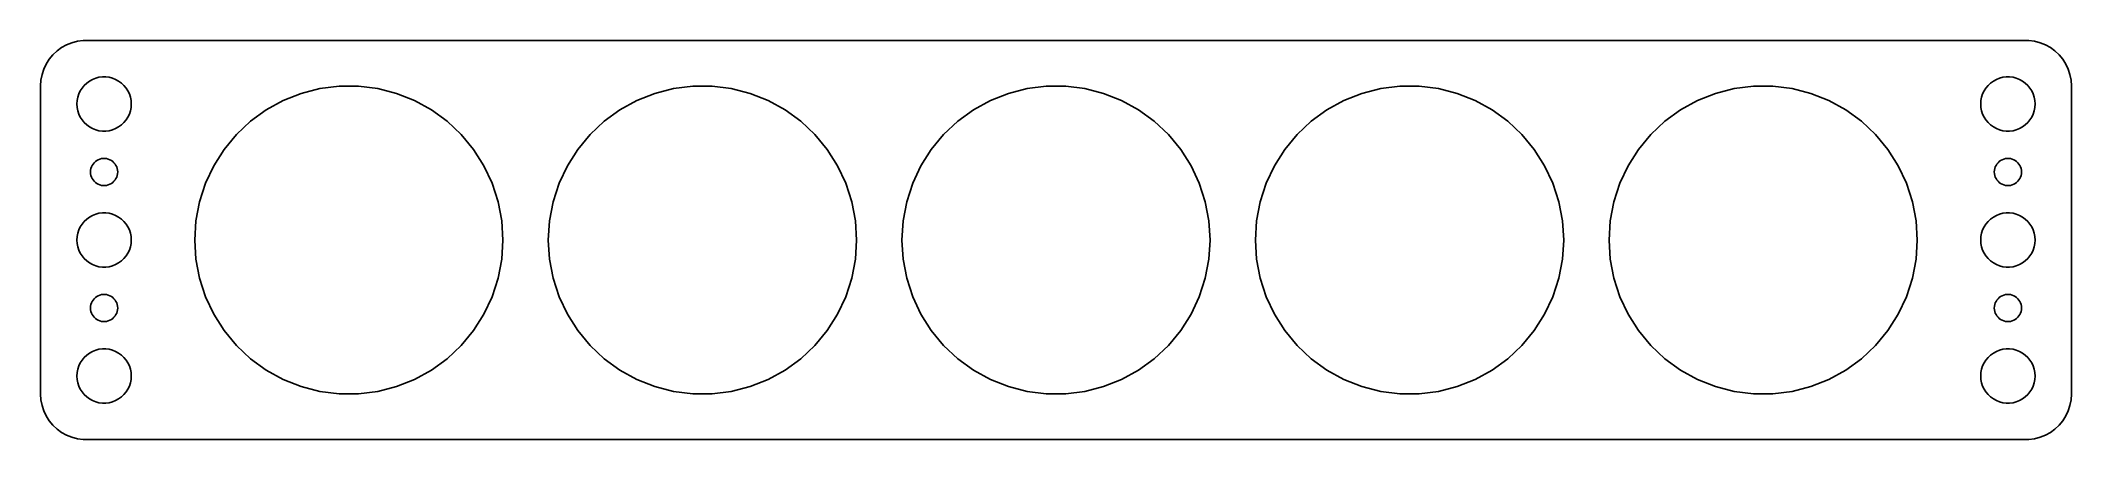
# Model space of a CAD drawing. Header units: metres. Extents: x -112 to 112, y -22 to 22.
import ezdxf

# ---------------------------------------------------------------- set-up
doc = ezdxf.new("R2010")
doc.units = ezdxf.units.M

msp = doc.modelspace()

# ---------------------------------------------------------------- linework, layer by layer
for p, q in [((-110.645, 20.4227), (-111.045, 19.9389)), ((-110.187, 20.8526), (-110.645, 20.4227)), ((-109.679, 21.2216), (-110.187, 20.8526)), ((-109.129, 21.5241), (-109.679, 21.2216)), ((-108.545, 21.7553), (-109.129, 21.5241)), ((-107.937, 21.9114), (-108.545, 21.7553)), ((-107.314, 21.9901), (-107.937, 21.9114)), ((107.314, 21.9901), (-107.314, 21.9901)), ((107.937, 21.9114), (107.314, 21.9901)), ((108.545, 21.7553), (107.937, 21.9114)), ((109.129, 21.5241), (108.545, 21.7553)), ((109.679, 21.2216), (109.129, 21.5241)), ((110.187, 20.8526), (109.679, 21.2216)), ((110.645, 20.4227), (110.187, 20.8526)), ((111.045, 19.9389), (110.645, 20.4227)), ((-111.843, 18.2434), (-111.961, 17.6267)), ((-111.649, 18.8406), (-111.843, 18.2434)), ((-111.382, 19.4088), (-111.649, 18.8406)), ((-111.045, 19.9389), (-111.382, 19.4088)), ((-105.927, 17.8532), (-105.562, 17.9469)), ((-105.562, 17.9469), (-105.188, 17.9941)), ((-105.188, 17.9941), (-104.812, 17.9941)), ((-104.812, 17.9941), (-104.438, 17.9469)), ((-104.438, 17.9469), (-104.073, 17.8532)), ((104.073, 17.8532), (104.438, 17.9469)), ((104.438, 17.9469), (104.812, 17.9941)), ((104.812, 17.9941), (105.188, 17.9941)), ((105.188, 17.9941), (105.562, 17.9469)), ((105.562, 17.9469), (105.927, 17.8532)), ((111.382, 19.4088), (111.045, 19.9389)), ((111.649, 18.8406), (111.382, 19.4088)), ((111.843, 18.2434), (111.649, 18.8406)), ((111.961, 17.6267), (111.843, 18.2434)), ((-111.961, 17.6267), (-112, 17)), ((-112, 17), (-112, -17)), ((-107.976, 15.376), (-107.906, 15.7461)), ((-107.906, 15.7461), (-107.789, 16.1044)), ((-107.789, 16.1044), (-107.629, 16.4453)), ((-107.629, 16.4453), (-107.427, 16.7634)), ((-107.427, 16.7634), (-107.187, 17.0536)), ((-107.187, 17.0536), (-106.912, 17.3115)), ((-106.912, 17.3115), (-106.607, 17.533)), ((-106.607, 17.533), (-106.277, 17.7145)), ((-106.277, 17.7145), (-105.927, 17.8532)), ((-104.073, 17.8532), (-103.723, 17.7145)), ((-103.723, 17.7145), (-103.393, 17.533)), ((-103.393, 17.533), (-103.088, 17.3115)), ((-103.088, 17.3115), (-102.813, 17.0536)), ((-102.813, 17.0536), (-102.573, 16.7634)), ((-102.573, 16.7634), (-102.371, 16.4453)), ((-102.371, 16.4453), (-102.211, 16.1044)), ((-102.211, 16.1044), (-102.094, 15.7461)), ((-102.094, 15.7461), (-102.024, 15.376)), ((-85.2383, 15.382), (-83.2533, 16.168)), ((-83.2533, 16.168), (-81.1855, 16.6989)), ((-81.1855, 16.6989), (-79.0674, 16.9664)), ((-79.0674, 16.9664), (-76.9326, 16.9664)), ((-76.9326, 16.9664), (-74.8145, 16.6989)), ((-74.8145, 16.6989), (-72.7467, 16.168)), ((-72.7467, 16.168), (-70.7617, 15.382)), ((-46.2382, 15.382), (-44.2533, 16.168)), ((-44.2533, 16.168), (-42.1855, 16.6989)), ((-42.1855, 16.6989), (-40.0674, 16.9664)), ((-40.0674, 16.9664), (-37.9326, 16.9664)), ((-37.9326, 16.9664), (-35.8145, 16.6989)), ((-35.8145, 16.6989), (-33.7467, 16.168)), ((-33.7467, 16.168), (-31.7617, 15.382)), ((-7.23824, 15.382), (-5.25328, 16.168)), ((-5.25328, 16.168), (-3.18547, 16.6989)), ((-3.18547, 16.6989), (-1.06743, 16.9664)), ((-1.06743, 16.9664), (1.06743, 16.9664)), ((1.06743, 16.9664), (3.18547, 16.6989)), ((3.18547, 16.6989), (5.25328, 16.168)), ((5.25328, 16.168), (7.23824, 15.382)), ((31.7617, 15.382), (33.7467, 16.168)), ((33.7467, 16.168), (35.8145, 16.6989)), ((35.8145, 16.6989), (37.9326, 16.9664)), ((37.9326, 16.9664), (40.0674, 16.9664)), ((40.0674, 16.9664), (42.1855, 16.6989)), ((42.1855, 16.6989), (44.2533, 16.168)), ((44.2533, 16.168), (46.2382, 15.382)), ((70.7617, 15.382), (72.7467, 16.168)), ((72.7467, 16.168), (74.8145, 16.6989)), ((74.8145, 16.6989), (76.9326, 16.9664)), ((76.9326, 16.9664), (79.0674, 16.9664)), ((79.0674, 16.9664), (81.1855, 16.6989)), ((81.1855, 16.6989), (83.2533, 16.168)), ((83.2533, 16.168), (85.2383, 15.382)), ((102.024, 15.376), (102.094, 15.7461)), ((102.094, 15.7461), (102.211, 16.1044)), ((102.211, 16.1044), (102.371, 16.4453)), ((102.371, 16.4453), (102.573, 16.7634)), ((102.573, 16.7634), (102.813, 17.0536)), ((102.813, 17.0536), (103.088, 17.3115)), ((103.088, 17.3115), (103.393, 17.533)), ((103.393, 17.533), (103.723, 17.7145)), ((103.723, 17.7145), (104.073, 17.8532)), ((105.927, 17.8532), (106.277, 17.7145)), ((106.277, 17.7145), (106.607, 17.533)), ((106.607, 17.533), (106.912, 17.3115)), ((106.912, 17.3115), (107.187, 17.0536)), ((107.187, 17.0536), (107.427, 16.7634)), ((107.427, 16.7634), (107.629, 16.4453)), ((107.629, 16.4453), (107.789, 16.1044)), ((107.789, 16.1044), (107.906, 15.7461)), ((107.906, 15.7461), (107.976, 15.376)), ((112, 17), (111.961, 17.6267)), ((112, -17), (112, 17)), ((-108, 15), (-107.976, 15.376)), ((-107.976, 14.624), (-108, 15)), ((-107.906, 14.2539), (-107.976, 14.624)), ((-107.789, 13.8956), (-107.906, 14.2539)), ((-107.629, 13.5547), (-107.789, 13.8956)), ((-107.427, 13.2366), (-107.629, 13.5547)), ((-102.371, 13.5547), (-102.573, 13.2366)), ((-102.211, 13.8956), (-102.371, 13.5547)), ((-102.094, 14.2539), (-102.211, 13.8956)), ((-102.024, 14.624), (-102.094, 14.2539)), ((-102.024, 15.376), (-102, 15)), ((-102, 15), (-102.024, 14.624)), ((-88.8362, 13.0987), (-87.1091, 14.3536)), ((-87.1091, 14.3536), (-85.2383, 15.382)), ((-70.7617, 15.382), (-68.8909, 14.3536)), ((-68.8909, 14.3536), (-67.1638, 13.0987)), ((-49.8362, 13.0987), (-48.1091, 14.3536)), ((-48.1091, 14.3536), (-46.2382, 15.382)), ((-31.7617, 15.382), (-29.8909, 14.3536)), ((-29.8909, 14.3536), (-28.1638, 13.0987)), ((-10.8362, 13.0987), (-9.10905, 14.3536)), ((-9.10905, 14.3536), (-7.23824, 15.382)), ((7.23824, 15.382), (9.10905, 14.3536)), ((9.10905, 14.3536), (10.8362, 13.0987)), ((28.1638, 13.0987), (29.8909, 14.3536)), ((29.8909, 14.3536), (31.7617, 15.382)), ((46.2382, 15.382), (48.1091, 14.3536)), ((48.1091, 14.3536), (49.8362, 13.0987)), ((67.1638, 13.0987), (68.8909, 14.3536)), ((68.8909, 14.3536), (70.7617, 15.382)), ((85.2383, 15.382), (87.1091, 14.3536)), ((87.1091, 14.3536), (88.8362, 13.0987)), ((102, 15), (102.024, 15.376)), ((102.024, 14.624), (102, 15)), ((102.094, 14.2539), (102.024, 14.624)), ((102.211, 13.8956), (102.094, 14.2539)), ((102.371, 13.5547), (102.211, 13.8956)), ((102.573, 13.2366), (102.371, 13.5547)), ((107.629, 13.5547), (107.427, 13.2366)), ((107.789, 13.8956), (107.629, 13.5547)), ((107.906, 14.2539), (107.789, 13.8956)), ((107.976, 14.624), (107.906, 14.2539)), ((107.976, 15.376), (108, 15)), ((108, 15), (107.976, 14.624)), ((-107.187, 12.9464), (-107.427, 13.2366)), ((-106.912, 12.6884), (-107.187, 12.9464)), ((-106.607, 12.467), (-106.912, 12.6884)), ((-106.277, 12.2855), (-106.607, 12.467)), ((-105.927, 12.1468), (-106.277, 12.2855)), ((-105.562, 12.0531), (-105.927, 12.1468)), ((-105.188, 12.0059), (-105.562, 12.0531)), ((-104.812, 12.0059), (-105.188, 12.0059)), ((-104.438, 12.0531), (-104.812, 12.0059)), ((-104.073, 12.1468), (-104.438, 12.0531)), ((-103.723, 12.2855), (-104.073, 12.1468)), ((-103.393, 12.467), (-103.723, 12.2855)), ((-103.088, 12.6884), (-103.393, 12.467)), ((-102.813, 12.9464), (-103.088, 12.6884)), ((-102.573, 13.2366), (-102.813, 12.9464)), ((-91.7533, 9.99234), (-90.3925, 11.6373)), ((-90.3925, 11.6373), (-88.8362, 13.0987)), ((-67.1638, 13.0987), (-65.6075, 11.6373)), ((-65.6075, 11.6373), (-64.2467, 9.99234)), ((-52.7533, 9.99234), (-51.3925, 11.6373)), ((-51.3925, 11.6373), (-49.8362, 13.0987)), ((-28.1638, 13.0987), (-26.6075, 11.6373)), ((-26.6075, 11.6373), (-25.2467, 9.99234)), ((-13.7533, 9.99234), (-12.3925, 11.6373)), ((-12.3925, 11.6373), (-10.8362, 13.0987)), ((10.8362, 13.0987), (12.3925, 11.6373)), ((12.3925, 11.6373), (13.7533, 9.99234)), ((25.2467, 9.99234), (26.6075, 11.6373)), ((26.6075, 11.6373), (28.1638, 13.0987)), ((49.8362, 13.0987), (51.3925, 11.6373)), ((51.3925, 11.6373), (52.7533, 9.99234)), ((64.2467, 9.99234), (65.6075, 11.6373)), ((65.6075, 11.6373), (67.1638, 13.0987)), ((88.8362, 13.0987), (90.3925, 11.6373)), ((90.3925, 11.6373), (91.7533, 9.99234)), ((102.813, 12.9464), (102.573, 13.2366)), ((103.088, 12.6884), (102.813, 12.9464)), ((103.393, 12.467), (103.088, 12.6884)), ((103.723, 12.2855), (103.393, 12.467)), ((104.073, 12.1468), (103.723, 12.2855)), ((104.438, 12.0531), (104.073, 12.1468)), ((104.812, 12.0059), (104.438, 12.0531)), ((105.188, 12.0059), (104.812, 12.0059)), ((105.562, 12.0531), (105.188, 12.0059)), ((105.927, 12.1468), (105.562, 12.0531)), ((106.277, 12.2855), (105.927, 12.1468)), ((106.607, 12.467), (106.277, 12.2855)), ((106.912, 12.6884), (106.607, 12.467)), ((107.187, 12.9464), (106.912, 12.6884)), ((107.427, 13.2366), (107.187, 12.9464)), ((-105.464, 8.92657), (-105.281, 8.97342)), ((-105.281, 8.97342), (-105.094, 8.99704)), ((-105.094, 8.99704), (-104.906, 8.99704)), ((-104.906, 8.99704), (-104.719, 8.97342)), ((-104.719, 8.97342), (-104.536, 8.92657)), ((-92.8972, 8.1898), (-91.7533, 9.99234)), ((-64.2467, 9.99234), (-63.1028, 8.1898)), ((-53.8972, 8.1898), (-52.7533, 9.99234)), ((-25.2467, 9.99234), (-24.1028, 8.1898)), ((-14.8972, 8.1898), (-13.7533, 9.99234)), ((13.7533, 9.99234), (14.8972, 8.1898)), ((24.1028, 8.1898), (25.2467, 9.99234)), ((52.7533, 9.99234), (53.8972, 8.1898)), ((63.1028, 8.1898), (64.2467, 9.99234)), ((91.7533, 9.99234), (92.8972, 8.1898)), ((104.536, 8.92657), (104.719, 8.97342)), ((104.719, 8.97342), (104.906, 8.99704)), ((104.906, 8.99704), (105.094, 8.99704)), ((105.094, 8.99704), (105.281, 8.97342)), ((105.281, 8.97342), (105.464, 8.92657)), ((-106.5, 7.5), (-106.488, 7.68799)), ((-106.488, 7.312), (-106.5, 7.5)), ((-106.488, 7.68799), (-106.453, 7.87303)), ((-106.453, 7.12695), (-106.488, 7.312)), ((-106.453, 7.87303), (-106.395, 8.05219)), ((-106.395, 6.9478), (-106.453, 7.12695)), ((-106.395, 8.05219), (-106.314, 8.22263)), ((-106.314, 6.77736), (-106.395, 6.9478)), ((-106.314, 8.22263), (-106.214, 8.38167)), ((-106.214, 6.61832), (-106.314, 6.77736)), ((-106.214, 8.38167), (-106.093, 8.52681)), ((-106.093, 8.52681), (-105.956, 8.65576)), ((-105.956, 8.65576), (-105.804, 8.76648)), ((-105.804, 8.76648), (-105.639, 8.85724)), ((-105.639, 8.85724), (-105.464, 8.92657)), ((-104.536, 8.92657), (-104.361, 8.85724)), ((-104.361, 8.85724), (-104.196, 8.76648)), ((-104.196, 8.76648), (-104.044, 8.65576)), ((-104.044, 8.65576), (-103.907, 8.52681)), ((-103.907, 8.52681), (-103.786, 8.38167)), ((-103.786, 8.38167), (-103.686, 8.22263)), ((-103.686, 6.77736), (-103.786, 6.61832)), ((-103.686, 8.22263), (-103.605, 8.05219)), ((-103.605, 6.9478), (-103.686, 6.77736)), ((-103.605, 8.05219), (-103.547, 7.87303)), ((-103.547, 7.12695), (-103.605, 6.9478)), ((-103.547, 7.87303), (-103.512, 7.68799)), ((-103.512, 7.312), (-103.547, 7.12695)), ((-103.512, 7.68799), (-103.5, 7.5)), ((-103.5, 7.5), (-103.512, 7.312)), ((-93.8062, 6.2581), (-92.8972, 8.1898)), ((-63.1028, 8.1898), (-62.1938, 6.2581)), ((-54.8062, 6.2581), (-53.8972, 8.1898)), ((-24.1028, 8.1898), (-23.1938, 6.2581)), ((-15.8062, 6.2581), (-14.8972, 8.1898)), ((14.8972, 8.1898), (15.8062, 6.2581)), ((23.1938, 6.2581), (24.1028, 8.1898)), ((53.8972, 8.1898), (54.8062, 6.2581)), ((62.1938, 6.2581), (63.1028, 8.1898)), ((92.8972, 8.1898), (93.8062, 6.2581)), ((103.5, 7.5), (103.512, 7.68799)), ((103.512, 7.312), (103.5, 7.5)), ((103.512, 7.68799), (103.547, 7.87303)), ((103.547, 7.12695), (103.512, 7.312)), ((103.547, 7.87303), (103.605, 8.05219)), ((103.605, 6.9478), (103.547, 7.12695)), ((103.605, 8.05219), (103.686, 8.22263)), ((103.686, 6.77736), (103.605, 6.9478)), ((103.686, 8.22263), (103.786, 8.38167)), ((103.786, 6.61832), (103.686, 6.77736)), ((103.786, 8.38167), (103.907, 8.52681)), ((103.907, 8.52681), (104.044, 8.65576)), ((104.044, 8.65576), (104.196, 8.76648)), ((104.196, 8.76648), (104.361, 8.85724)), ((104.361, 8.85724), (104.536, 8.92657)), ((105.464, 8.92657), (105.639, 8.85724)), ((105.639, 8.85724), (105.804, 8.76648)), ((105.804, 8.76648), (105.956, 8.65576)), ((105.956, 8.65576), (106.093, 8.52681)), ((106.093, 8.52681), (106.214, 8.38167)), ((106.214, 8.38167), (106.314, 8.22263)), ((106.314, 6.77736), (106.214, 6.61832)), ((106.314, 8.22263), (106.395, 8.05219)), ((106.395, 6.9478), (106.314, 6.77736)), ((106.395, 8.05219), (106.453, 7.87303)), ((106.453, 7.12695), (106.395, 6.9478)), ((106.453, 7.87303), (106.488, 7.68799)), ((106.488, 7.312), (106.453, 7.12695)), ((106.488, 7.68799), (106.5, 7.5)), ((106.5, 7.5), (106.488, 7.312)), ((-106.093, 6.47318), (-106.214, 6.61832)), ((-105.956, 6.34422), (-106.093, 6.47318)), ((-105.804, 6.23351), (-105.956, 6.34422)), ((-105.639, 6.14275), (-105.804, 6.23351)), ((-105.464, 6.07341), (-105.639, 6.14275)), ((-105.281, 6.02657), (-105.464, 6.07341)), ((-105.094, 6.00294), (-105.281, 6.02657)), ((-104.906, 6.00294), (-105.094, 6.00294)), ((-104.719, 6.02657), (-104.906, 6.00294)), ((-104.536, 6.07341), (-104.719, 6.02657)), ((-104.361, 6.14275), (-104.536, 6.07341)), ((-104.196, 6.23351), (-104.361, 6.14275)), ((-104.044, 6.34422), (-104.196, 6.23351)), ((-103.907, 6.47318), (-104.044, 6.34422)), ((-103.786, 6.61832), (-103.907, 6.47318)), ((-94.4659, 4.22772), (-93.8062, 6.2581)), ((-62.1938, 6.2581), (-61.5341, 4.22772)), ((-55.4659, 4.22772), (-54.8062, 6.2581)), ((-23.1938, 6.2581), (-22.5341, 4.22772)), ((-16.4659, 4.22772), (-15.8062, 6.2581)), ((15.8062, 6.2581), (16.4659, 4.22772)), ((22.5341, 4.22772), (23.1938, 6.2581)), ((54.8062, 6.2581), (55.4659, 4.22772)), ((61.5341, 4.22772), (62.1938, 6.2581)), ((93.8062, 6.2581), (94.4659, 4.22772)), ((103.907, 6.47318), (103.786, 6.61832)), ((104.044, 6.34422), (103.907, 6.47318)), ((104.196, 6.23351), (104.044, 6.34422)), ((104.361, 6.14275), (104.196, 6.23351)), ((104.536, 6.07341), (104.361, 6.14275)), ((104.719, 6.02657), (104.536, 6.07341)), ((104.906, 6.00294), (104.719, 6.02657)), ((105.094, 6.00294), (104.906, 6.00294)), ((105.281, 6.02657), (105.094, 6.00294)), ((105.464, 6.07341), (105.281, 6.02657)), ((105.639, 6.14275), (105.464, 6.07341)), ((105.804, 6.23351), (105.639, 6.14275)), ((105.956, 6.34422), (105.804, 6.23351)), ((106.093, 6.47318), (105.956, 6.34422)), ((106.214, 6.61832), (106.093, 6.47318)), ((-107.187, 2.05363), (-106.912, 2.31154)), ((-106.912, 2.31154), (-106.607, 2.53297)), ((-106.607, 2.53297), (-106.277, 2.71448)), ((-106.277, 2.71448), (-105.927, 2.85316)), ((-105.927, 2.85316), (-105.562, 2.94685)), ((-105.562, 2.94685), (-105.188, 2.99408)), ((-105.188, 2.99408), (-104.812, 2.99408)), ((-104.812, 2.99408), (-104.438, 2.94685)), ((-104.438, 2.94685), (-104.073, 2.85316)), ((-104.073, 2.85316), (-103.723, 2.71448)), ((-103.723, 2.71448), (-103.393, 2.53297)), ((-103.393, 2.53297), (-103.088, 2.31154)), ((-103.088, 2.31154), (-102.813, 2.05363)), ((-94.866, 2.13066), (-94.4659, 4.22772)), ((-61.5341, 4.22772), (-61.134, 2.13066)), ((-55.866, 2.13066), (-55.4659, 4.22772)), ((-22.5341, 4.22772), (-22.134, 2.13066)), ((-16.8659, 2.13066), (-16.4659, 4.22772)), ((16.4659, 4.22772), (16.8659, 2.13066)), ((22.134, 2.13066), (22.5341, 4.22772)), ((55.4659, 4.22772), (55.866, 2.13066)), ((61.134, 2.13066), (61.5341, 4.22772)), ((94.4659, 4.22772), (94.866, 2.13066)), ((102.813, 2.05363), (103.088, 2.31154)), ((103.088, 2.31154), (103.393, 2.53297)), ((103.393, 2.53297), (103.723, 2.71448)), ((103.723, 2.71448), (104.073, 2.85316)), ((104.073, 2.85316), (104.438, 2.94685)), ((104.438, 2.94685), (104.812, 2.99408)), ((104.812, 2.99408), (105.188, 2.99408)), ((105.188, 2.99408), (105.562, 2.94685)), ((105.562, 2.94685), (105.927, 2.85316)), ((105.927, 2.85316), (106.277, 2.71448)), ((106.277, 2.71448), (106.607, 2.53297)), ((106.607, 2.53297), (106.912, 2.31154)), ((106.912, 2.31154), (107.187, 2.05363)), ((-108, 0), (-107.976, 0.37599)), ((-107.976, -0.37599), (-108, 0)), ((-107.976, 0.37599), (-107.906, 0.74606)), ((-107.906, 0.74606), (-107.789, 1.10437)), ((-107.789, 1.10437), (-107.629, 1.44525)), ((-107.629, 1.44525), (-107.427, 1.76335)), ((-107.427, 1.76335), (-107.187, 2.05363)), ((-102.813, 2.05363), (-102.573, 1.76335)), ((-102.573, 1.76335), (-102.371, 1.44525)), ((-102.371, 1.44525), (-102.211, 1.10437)), ((-102.211, 1.10437), (-102.094, 0.74606)), ((-102.094, 0.74606), (-102.024, 0.37599)), ((-102.024, 0.37599), (-102, 0)), ((-102, 0), (-102.024, -0.37599)), ((-95, 0), (-94.866, 2.13066)), ((-94.866, -2.13066), (-95, 0)), ((-61.134, 2.13066), (-61, 0)), ((-61, 0), (-61.134, -2.13066)), ((-56, 0), (-55.866, 2.13066)), ((-55.866, -2.13066), (-56, 0)), ((-22.134, 2.13066), (-22, 0)), ((-22, 0), (-22.134, -2.13066)), ((-17, 0), (-16.8659, 2.13066)), ((-16.8659, -2.13066), (-17, 0)), ((16.8659, 2.13066), (17, 0)), ((17, 0), (16.8659, -2.13066)), ((22, 0), (22.134, 2.13066)), ((22.134, -2.13066), (22, 0)), ((55.866, 2.13066), (56, 0)), ((56, 0), (55.866, -2.13066)), ((61, 0), (61.134, 2.13066)), ((61.134, -2.13066), (61, 0)), ((94.866, 2.13066), (95, 0)), ((95, 0), (94.866, -2.13066)), ((102, 0), (102.024, 0.37599)), ((102.024, -0.37599), (102, 0)), ((102.024, 0.37599), (102.094, 0.74606)), ((102.094, 0.74606), (102.211, 1.10437)), ((102.211, 1.10437), (102.371, 1.44525)), ((102.371, 1.44525), (102.573, 1.76335)), ((102.573, 1.76335), (102.813, 2.05363)), ((107.187, 2.05363), (107.427, 1.76335)), ((107.427, 1.76335), (107.629, 1.44525)), ((107.629, 1.44525), (107.789, 1.10437)), ((107.789, 1.10437), (107.906, 0.74606)), ((107.906, 0.74606), (107.976, 0.37599)), ((107.976, 0.37599), (108, 0)), ((108, 0), (107.976, -0.37599)), ((-107.906, -0.74606), (-107.976, -0.37599)), ((-107.789, -1.10437), (-107.906, -0.74606)), ((-107.629, -1.44525), (-107.789, -1.10437)), ((-107.427, -1.76335), (-107.629, -1.44525)), ((-107.187, -2.05363), (-107.427, -1.76335)), ((-106.912, -2.31154), (-107.187, -2.05363)), ((-102.813, -2.05363), (-103.088, -2.31154)), ((-102.573, -1.76335), (-102.813, -2.05363)), ((-102.371, -1.44525), (-102.573, -1.76335)), ((-102.211, -1.10437), (-102.371, -1.44525)), ((-102.094, -0.74606), (-102.211, -1.10437)), ((-102.024, -0.37599), (-102.094, -0.74606)), ((-94.4659, -4.22772), (-94.866, -2.13066)), ((-61.134, -2.13066), (-61.5341, -4.22772)), ((-55.4659, -4.22772), (-55.866, -2.13066)), ((-22.134, -2.13066), (-22.5341, -4.22772)), ((-16.4659, -4.22772), (-16.8659, -2.13066)), ((16.8659, -2.13066), (16.4659, -4.22772)), ((22.5341, -4.22772), (22.134, -2.13066)), ((55.866, -2.13066), (55.4659, -4.22772)), ((61.5341, -4.22772), (61.134, -2.13066)), ((94.866, -2.13066), (94.4659, -4.22772)), ((102.094, -0.74606), (102.024, -0.37599)), ((102.211, -1.10437), (102.094, -0.74606)), ((102.371, -1.44525), (102.211, -1.10437)), ((102.573, -1.76335), (102.371, -1.44525)), ((102.813, -2.05363), (102.573, -1.76335)), ((103.088, -2.31154), (102.813, -2.05363)), ((107.187, -2.05363), (106.912, -2.31154)), ((107.427, -1.76335), (107.187, -2.05363)), ((107.629, -1.44525), (107.427, -1.76335)), ((107.789, -1.10437), (107.629, -1.44525)), ((107.906, -0.74606), (107.789, -1.10437)), ((107.976, -0.37599), (107.906, -0.74606)), ((-106.607, -2.53297), (-106.912, -2.31154)), ((-106.277, -2.71448), (-106.607, -2.53297)), ((-105.927, -2.85316), (-106.277, -2.71448)), ((-105.562, -2.94685), (-105.927, -2.85316)), ((-105.188, -2.99408), (-105.562, -2.94685)), ((-104.812, -2.99408), (-105.188, -2.99408)), ((-104.438, -2.94685), (-104.812, -2.99408)), ((-104.073, -2.85316), (-104.438, -2.94685)), ((-103.723, -2.71448), (-104.073, -2.85316)), ((-103.393, -2.53297), (-103.723, -2.71448)), ((-103.088, -2.31154), (-103.393, -2.53297)), ((-93.8062, -6.2581), (-94.4659, -4.22772)), ((-61.5341, -4.22772), (-62.1938, -6.2581)), ((-54.8062, -6.2581), (-55.4659, -4.22772)), ((-22.5341, -4.22772), (-23.1938, -6.2581)), ((-15.8062, -6.2581), (-16.4659, -4.22772)), ((16.4659, -4.22772), (15.8062, -6.2581)), ((23.1938, -6.2581), (22.5341, -4.22772)), ((55.4659, -4.22772), (54.8062, -6.2581)), ((62.1938, -6.2581), (61.5341, -4.22772)), ((94.4659, -4.22772), (93.8062, -6.2581)), ((103.393, -2.53297), (103.088, -2.31154)), ((103.723, -2.71448), (103.393, -2.53297)), ((104.073, -2.85316), (103.723, -2.71448)), ((104.438, -2.94685), (104.073, -2.85316)), ((104.812, -2.99408), (104.438, -2.94685)), ((105.188, -2.99408), (104.812, -2.99408)), ((105.562, -2.94685), (105.188, -2.99408)), ((105.927, -2.85316), (105.562, -2.94685)), ((106.277, -2.71448), (105.927, -2.85316)), ((106.607, -2.53297), (106.277, -2.71448)), ((106.912, -2.31154), (106.607, -2.53297)), ((-106.314, -6.77736), (-106.214, -6.61832)), ((-106.214, -6.61832), (-106.093, -6.47318)), ((-106.093, -6.47318), (-105.956, -6.34422)), ((-105.956, -6.34422), (-105.804, -6.23351)), ((-105.804, -6.23351), (-105.639, -6.14275)), ((-105.639, -6.14275), (-105.464, -6.07341)), ((-105.464, -6.07341), (-105.281, -6.02657)), ((-105.281, -6.02657), (-105.094, -6.00294)), ((-105.094, -6.00294), (-104.906, -6.00294)), ((-104.906, -6.00294), (-104.719, -6.02657)), ((-104.719, -6.02657), (-104.536, -6.07341)), ((-104.536, -6.07341), (-104.361, -6.14275)), ((-104.361, -6.14275), (-104.196, -6.23351)), ((-104.196, -6.23351), (-104.044, -6.34422)), ((-104.044, -6.34422), (-103.907, -6.47318)), ((-103.907, -6.47318), (-103.786, -6.61832)), ((-103.786, -6.61832), (-103.686, -6.77736)), ((-92.8972, -8.1898), (-93.8062, -6.2581)), ((-62.1938, -6.2581), (-63.1028, -8.1898)), ((-53.8972, -8.1898), (-54.8062, -6.2581)), ((-23.1938, -6.2581), (-24.1028, -8.1898)), ((-14.8972, -8.1898), (-15.8062, -6.2581)), ((15.8062, -6.2581), (14.8972, -8.1898)), ((24.1028, -8.1898), (23.1938, -6.2581)), ((54.8062, -6.2581), (53.8972, -8.1898)), ((63.1028, -8.1898), (62.1938, -6.2581)), ((93.8062, -6.2581), (92.8972, -8.1898)), ((103.686, -6.77736), (103.786, -6.61832)), ((103.786, -6.61832), (103.907, -6.47318)), ((103.907, -6.47318), (104.044, -6.34422)), ((104.044, -6.34422), (104.196, -6.23351)), ((104.196, -6.23351), (104.361, -6.14275)), ((104.361, -6.14275), (104.536, -6.07341)), ((104.536, -6.07341), (104.719, -6.02657)), ((104.719, -6.02657), (104.906, -6.00294)), ((104.906, -6.00294), (105.094, -6.00294)), ((105.094, -6.00294), (105.281, -6.02657)), ((105.281, -6.02657), (105.464, -6.07341)), ((105.464, -6.07341), (105.639, -6.14275)), ((105.639, -6.14275), (105.804, -6.23351)), ((105.804, -6.23351), (105.956, -6.34422)), ((105.956, -6.34422), (106.093, -6.47318)), ((106.093, -6.47318), (106.214, -6.61832)), ((106.214, -6.61832), (106.314, -6.77736)), ((-106.5, -7.5), (-106.488, -7.312)), ((-106.488, -7.68799), (-106.5, -7.5)), ((-106.488, -7.312), (-106.453, -7.12695)), ((-106.453, -7.87303), (-106.488, -7.68799)), ((-106.453, -7.12695), (-106.395, -6.9478)), ((-106.395, -8.05219), (-106.453, -7.87303)), ((-106.395, -6.9478), (-106.314, -6.77736)), ((-106.314, -8.22263), (-106.395, -8.05219)), ((-106.214, -8.38167), (-106.314, -8.22263)), ((-106.093, -8.52681), (-106.214, -8.38167)), ((-105.956, -8.65576), (-106.093, -8.52681)), ((-105.804, -8.76648), (-105.956, -8.65576)), ((-105.639, -8.85724), (-105.804, -8.76648)), ((-105.464, -8.92657), (-105.639, -8.85724)), ((-105.281, -8.97342), (-105.464, -8.92657)), ((-104.536, -8.92657), (-104.719, -8.97342)), ((-104.361, -8.85724), (-104.536, -8.92657)), ((-104.196, -8.76648), (-104.361, -8.85724)), ((-104.044, -8.65576), (-104.196, -8.76648)), ((-103.907, -8.52681), (-104.044, -8.65576)), ((-103.786, -8.38167), (-103.907, -8.52681)), ((-103.686, -8.22263), (-103.786, -8.38167)), ((-103.686, -6.77736), (-103.605, -6.9478)), ((-103.605, -8.05219), (-103.686, -8.22263)), ((-103.605, -6.9478), (-103.547, -7.12695)), ((-103.547, -7.87303), (-103.605, -8.05219)), ((-103.547, -7.12695), (-103.512, -7.312)), ((-103.512, -7.68799), (-103.547, -7.87303)), ((-103.512, -7.312), (-103.5, -7.5)), ((-103.5, -7.5), (-103.512, -7.68799)), ((-91.7533, -9.99234), (-92.8972, -8.1898)), ((-63.1028, -8.1898), (-64.2467, -9.99234)), ((-52.7533, -9.99234), (-53.8972, -8.1898)), ((-24.1028, -8.1898), (-25.2467, -9.99234)), ((-13.7533, -9.99234), (-14.8972, -8.1898)), ((14.8972, -8.1898), (13.7533, -9.99234)), ((25.2467, -9.99234), (24.1028, -8.1898)), ((53.8972, -8.1898), (52.7533, -9.99234)), ((64.2467, -9.99234), (63.1028, -8.1898)), ((92.8972, -8.1898), (91.7533, -9.99234)), ((103.5, -7.5), (103.512, -7.312)), ((103.512, -7.68799), (103.5, -7.5)), ((103.512, -7.312), (103.547, -7.12695)), ((103.547, -7.87303), (103.512, -7.68799)), ((103.547, -7.12695), (103.605, -6.9478)), ((103.605, -8.05219), (103.547, -7.87303)), ((103.605, -6.9478), (103.686, -6.77736)), ((103.686, -8.22263), (103.605, -8.05219)), ((103.786, -8.38167), (103.686, -8.22263)), ((103.907, -8.52681), (103.786, -8.38167)), ((104.044, -8.65576), (103.907, -8.52681)), ((104.196, -8.76648), (104.044, -8.65576)), ((104.361, -8.85724), (104.196, -8.76648)), ((104.536, -8.92657), (104.361, -8.85724)), ((104.719, -8.97342), (104.536, -8.92657)), ((105.464, -8.92657), (105.281, -8.97342)), ((105.639, -8.85724), (105.464, -8.92657)), ((105.804, -8.76648), (105.639, -8.85724)), ((105.956, -8.65576), (105.804, -8.76648)), ((106.093, -8.52681), (105.956, -8.65576)), ((106.214, -8.38167), (106.093, -8.52681)), ((106.314, -8.22263), (106.214, -8.38167)), ((106.314, -6.77736), (106.395, -6.9478)), ((106.395, -8.05219), (106.314, -8.22263)), ((106.395, -6.9478), (106.453, -7.12695)), ((106.453, -7.87303), (106.395, -8.05219)), ((106.453, -7.12695), (106.488, -7.312)), ((106.488, -7.68799), (106.453, -7.87303)), ((106.488, -7.312), (106.5, -7.5)), ((106.5, -7.5), (106.488, -7.68799)), ((-105.094, -8.99704), (-105.281, -8.97342)), ((-104.906, -8.99704), (-105.094, -8.99704)), ((-104.719, -8.97342), (-104.906, -8.99704)), ((-90.3925, -11.6373), (-91.7533, -9.99234)), ((-64.2467, -9.99234), (-65.6075, -11.6373)), ((-51.3925, -11.6373), (-52.7533, -9.99234)), ((-25.2467, -9.99234), (-26.6075, -11.6373)), ((-12.3925, -11.6373), (-13.7533, -9.99234)), ((13.7533, -9.99234), (12.3925, -11.6373)), ((26.6075, -11.6373), (25.2467, -9.99234)), ((52.7533, -9.99234), (51.3925, -11.6373)), ((65.6075, -11.6373), (64.2467, -9.99234)), ((91.7533, -9.99234), (90.3925, -11.6373)), ((104.906, -8.99704), (104.719, -8.97342)), ((105.094, -8.99704), (104.906, -8.99704)), ((105.281, -8.97342), (105.094, -8.99704)), ((-107.629, -13.5547), (-107.427, -13.2366)), ((-107.427, -13.2366), (-107.187, -12.9464)), ((-107.187, -12.9464), (-106.912, -12.6884)), ((-106.912, -12.6884), (-106.607, -12.467)), ((-106.607, -12.467), (-106.277, -12.2855)), ((-106.277, -12.2855), (-105.927, -12.1468)), ((-105.927, -12.1468), (-105.562, -12.0531)), ((-105.562, -12.0531), (-105.188, -12.0059)), ((-105.188, -12.0059), (-104.812, -12.0059)), ((-104.812, -12.0059), (-104.438, -12.0531)), ((-104.438, -12.0531), (-104.073, -12.1468)), ((-104.073, -12.1468), (-103.723, -12.2855)), ((-103.723, -12.2855), (-103.393, -12.467)), ((-103.393, -12.467), (-103.088, -12.6884)), ((-103.088, -12.6884), (-102.813, -12.9464)), ((-102.813, -12.9464), (-102.573, -13.2366)), ((-102.573, -13.2366), (-102.371, -13.5547)), ((-88.8362, -13.0987), (-90.3925, -11.6373)), ((-87.1091, -14.3536), (-88.8362, -13.0987)), ((-67.1638, -13.0987), (-68.8909, -14.3536)), ((-65.6075, -11.6373), (-67.1638, -13.0987)), ((-49.8362, -13.0987), (-51.3925, -11.6373)), ((-48.1091, -14.3536), (-49.8362, -13.0987)), ((-28.1638, -13.0987), (-29.8909, -14.3536)), ((-26.6075, -11.6373), (-28.1638, -13.0987)), ((-10.8362, -13.0987), (-12.3925, -11.6373)), ((-9.10905, -14.3536), (-10.8362, -13.0987)), ((10.8362, -13.0987), (9.10905, -14.3536)), ((12.3925, -11.6373), (10.8362, -13.0987)), ((28.1638, -13.0987), (26.6075, -11.6373)), ((29.8909, -14.3536), (28.1638, -13.0987)), ((49.8362, -13.0987), (48.1091, -14.3536)), ((51.3925, -11.6373), (49.8362, -13.0987)), ((67.1638, -13.0987), (65.6075, -11.6373)), ((68.8909, -14.3536), (67.1638, -13.0987)), ((88.8362, -13.0987), (87.1091, -14.3536)), ((90.3925, -11.6373), (88.8362, -13.0987)), ((102.371, -13.5547), (102.573, -13.2366)), ((102.573, -13.2366), (102.813, -12.9464)), ((102.813, -12.9464), (103.088, -12.6884)), ((103.088, -12.6884), (103.393, -12.467)), ((103.393, -12.467), (103.723, -12.2855)), ((103.723, -12.2855), (104.073, -12.1468)), ((104.073, -12.1468), (104.438, -12.0531)), ((104.438, -12.0531), (104.812, -12.0059)), ((104.812, -12.0059), (105.188, -12.0059)), ((105.188, -12.0059), (105.562, -12.0531)), ((105.562, -12.0531), (105.927, -12.1468)), ((105.927, -12.1468), (106.277, -12.2855)), ((106.277, -12.2855), (106.607, -12.467)), ((106.607, -12.467), (106.912, -12.6884)), ((106.912, -12.6884), (107.187, -12.9464)), ((107.187, -12.9464), (107.427, -13.2366)), ((107.427, -13.2366), (107.629, -13.5547)), ((-108, -15), (-107.976, -14.624)), ((-107.976, -15.376), (-108, -15)), ((-107.976, -14.624), (-107.906, -14.2539)), ((-107.906, -15.7461), (-107.976, -15.376)), ((-107.906, -14.2539), (-107.789, -13.8956)), ((-107.789, -13.8956), (-107.629, -13.5547)), ((-102.371, -13.5547), (-102.211, -13.8956)), ((-102.211, -13.8956), (-102.094, -14.2539)), ((-102.094, -14.2539), (-102.024, -14.624)), ((-102.024, -15.376), (-102.094, -15.7461)), ((-102.024, -14.624), (-102, -15)), ((-102, -15), (-102.024, -15.376)), ((-85.2383, -15.382), (-87.1091, -14.3536)), ((-83.2533, -16.168), (-85.2383, -15.382)), ((-70.7617, -15.382), (-72.7467, -16.168)), ((-68.8909, -14.3536), (-70.7617, -15.382)), ((-46.2382, -15.382), (-48.1091, -14.3536)), ((-44.2533, -16.168), (-46.2382, -15.382)), ((-31.7617, -15.382), (-33.7467, -16.168)), ((-29.8909, -14.3536), (-31.7617, -15.382)), ((-7.23824, -15.382), (-9.10905, -14.3536)), ((-5.25328, -16.168), (-7.23824, -15.382)), ((7.23824, -15.382), (5.25328, -16.168)), ((9.10905, -14.3536), (7.23824, -15.382)), ((31.7617, -15.382), (29.8909, -14.3536)), ((33.7467, -16.168), (31.7617, -15.382)), ((46.2382, -15.382), (44.2533, -16.168)), ((48.1091, -14.3536), (46.2382, -15.382)), ((70.7617, -15.382), (68.8909, -14.3536)), ((72.7467, -16.168), (70.7617, -15.382)), ((85.2383, -15.382), (83.2533, -16.168)), ((87.1091, -14.3536), (85.2383, -15.382)), ((102, -15), (102.024, -14.624)), ((102.024, -15.376), (102, -15)), ((102.024, -14.624), (102.094, -14.2539)), ((102.094, -15.7461), (102.024, -15.376)), ((102.094, -14.2539), (102.211, -13.8956)), ((102.211, -13.8956), (102.371, -13.5547)), ((107.629, -13.5547), (107.789, -13.8956)), ((107.789, -13.8956), (107.906, -14.2539)), ((107.906, -14.2539), (107.976, -14.624)), ((107.976, -15.376), (107.906, -15.7461)), ((107.976, -14.624), (108, -15)), ((108, -15), (107.976, -15.376)), ((-112, -17), (-111.961, -17.6267)), ((-111.961, -17.6267), (-111.843, -18.2434)), ((-107.789, -16.1044), (-107.906, -15.7461)), ((-107.629, -16.4453), (-107.789, -16.1044)), ((-107.427, -16.7634), (-107.629, -16.4453)), ((-107.187, -17.0536), (-107.427, -16.7634)), ((-106.912, -17.3115), (-107.187, -17.0536)), ((-106.607, -17.533), (-106.912, -17.3115)), ((-106.277, -17.7145), (-106.607, -17.533)), ((-105.927, -17.8532), (-106.277, -17.7145)), ((-105.562, -17.9469), (-105.927, -17.8532)), ((-104.073, -17.8532), (-104.438, -17.9469)), ((-103.723, -17.7145), (-104.073, -17.8532)), ((-103.393, -17.533), (-103.723, -17.7145)), ((-103.088, -17.3115), (-103.393, -17.533)), ((-102.813, -17.0536), (-103.088, -17.3115)), ((-102.573, -16.7634), (-102.813, -17.0536)), ((-102.371, -16.4453), (-102.573, -16.7634)), ((-102.211, -16.1044), (-102.371, -16.4453)), ((-102.094, -15.7461), (-102.211, -16.1044)), ((-81.1855, -16.6989), (-83.2533, -16.168)), ((-79.0674, -16.9664), (-81.1855, -16.6989)), ((-76.9326, -16.9664), (-79.0674, -16.9664)), ((-74.8145, -16.6989), (-76.9326, -16.9664)), ((-72.7467, -16.168), (-74.8145, -16.6989)), ((-42.1855, -16.6989), (-44.2533, -16.168)), ((-40.0674, -16.9664), (-42.1855, -16.6989)), ((-37.9326, -16.9664), (-40.0674, -16.9664)), ((-35.8145, -16.6989), (-37.9326, -16.9664)), ((-33.7467, -16.168), (-35.8145, -16.6989)), ((-3.18547, -16.6989), (-5.25328, -16.168)), ((-1.06743, -16.9664), (-3.18547, -16.6989)), ((1.06743, -16.9664), (-1.06743, -16.9664)), ((3.18547, -16.6989), (1.06743, -16.9664)), ((5.25328, -16.168), (3.18547, -16.6989)), ((35.8145, -16.6989), (33.7467, -16.168)), ((37.9326, -16.9664), (35.8145, -16.6989)), ((40.0674, -16.9664), (37.9326, -16.9664)), ((42.1855, -16.6989), (40.0674, -16.9664)), ((44.2533, -16.168), (42.1855, -16.6989)), ((74.8145, -16.6989), (72.7467, -16.168)), ((76.9326, -16.9664), (74.8145, -16.6989)), ((79.0674, -16.9664), (76.9326, -16.9664)), ((81.1855, -16.6989), (79.0674, -16.9664)), ((83.2533, -16.168), (81.1855, -16.6989)), ((102.211, -16.1044), (102.094, -15.7461)), ((102.371, -16.4453), (102.211, -16.1044)), ((102.573, -16.7634), (102.371, -16.4453)), ((102.813, -17.0536), (102.573, -16.7634)), ((103.088, -17.3115), (102.813, -17.0536)), ((103.393, -17.533), (103.088, -17.3115)), ((103.723, -17.7145), (103.393, -17.533)), ((104.073, -17.8532), (103.723, -17.7145)), ((104.438, -17.9469), (104.073, -17.8532)), ((105.927, -17.8532), (105.562, -17.9469)), ((106.277, -17.7145), (105.927, -17.8532)), ((106.607, -17.533), (106.277, -17.7145)), ((106.912, -17.3115), (106.607, -17.533)), ((107.187, -17.0536), (106.912, -17.3115)), ((107.427, -16.7634), (107.187, -17.0536)), ((107.629, -16.4453), (107.427, -16.7634)), ((107.789, -16.1044), (107.629, -16.4453)), ((107.906, -15.7461), (107.789, -16.1044)), ((111.843, -18.2434), (111.961, -17.6267)), ((111.961, -17.6267), (112, -17)), ((-111.843, -18.2434), (-111.649, -18.8406)), ((-111.649, -18.8406), (-111.382, -19.4088)), ((-111.382, -19.4088), (-111.045, -19.9389)), ((-111.045, -19.9389), (-110.645, -20.4227)), ((-105.188, -17.9941), (-105.562, -17.9469)), ((-104.812, -17.9941), (-105.188, -17.9941)), ((-104.438, -17.9469), (-104.812, -17.9941)), ((104.812, -17.9941), (104.438, -17.9469)), ((105.188, -17.9941), (104.812, -17.9941)), ((105.562, -17.9469), (105.188, -17.9941)), ((110.645, -20.4227), (111.045, -19.9389)), ((111.045, -19.9389), (111.382, -19.4088)), ((111.382, -19.4088), (111.649, -18.8406)), ((111.649, -18.8406), (111.843, -18.2434)), ((-110.645, -20.4227), (-110.187, -20.8526)), ((-110.187, -20.8526), (-109.679, -21.2216)), ((-109.679, -21.2216), (-109.129, -21.5241)), ((-109.129, -21.5241), (-108.545, -21.7553)), ((-108.545, -21.7553), (-107.937, -21.9114)), ((-107.937, -21.9114), (-107.314, -21.9901)), ((-107.314, -21.9901), (107.314, -21.9901)), ((107.314, -21.9901), (107.937, -21.9114)), ((107.937, -21.9114), (108.545, -21.7553)), ((108.545, -21.7553), (109.129, -21.5241)), ((109.129, -21.5241), (109.679, -21.2216)), ((109.679, -21.2216), (110.187, -20.8526)), ((110.187, -20.8526), (110.645, -20.4227))]:
    msp.add_line(p, q)

doc.saveas('drawing.dxf')
